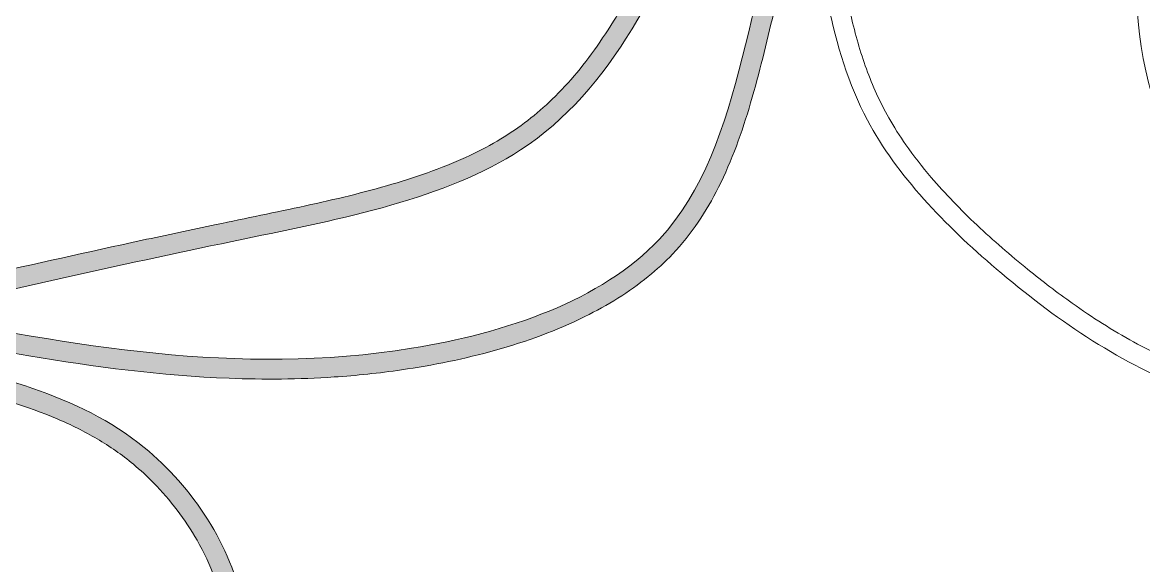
# Model space of a CAD drawing. Header units: millimetres. Extents: x -629 to 509, y -240 to 968.
# Drawn here: x 240.35 to 248.01, y -220.8 to -217.09 of the extents above; entities that cross this region are included whole.
import ezdxf

# ---------------------------------------------------------------- set-up
doc = ezdxf.new("R2010")
doc.units = ezdxf.units.MM

# ---------------------------------------------------------------- blocks, each defined once
blk = doc.blocks.new('A$C44f65689')
at = {"lineweight": 0, "transparency": 33554687}
h = blk.add_hatch(color=254, dxfattribs=at)
edge = h.paths.add_edge_path()
edge.add_spline(control_points=[(33.58242418333094, 21.39219839561928), (33.75167717274218, 21.43069643558055), (33.92100951274443, 21.4692014244897), (34.45099675878083, 21.58909522331714), (34.81386050876182, 21.6702914713719), (35.35198359664474, 21.7868490806918), (35.52080257900781, 21.82288719428606), (35.7924203970054, 21.87978849185537), (35.89403789838371, 21.90073641980643), (36.09741309686689, 21.94276055754244), (36.19914516027967, 21.96394550145623), (36.50209641679322, 22.03002554357999), (36.70108398040321, 22.07747813213836), (37.07998823805866, 22.18925138057283), (37.25985733696035, 22.25359628809519), (37.49722683700139, 22.36540010059843), (37.56756690701042, 22.4026279987197), (37.69890044005916, 22.48180805529181), (37.75996827157525, 22.52365152419633), (37.87667307420844, 22.6139567200048), (37.93222349616082, 22.66229503119984), (38.10353639443912, 22.82811913836985), (38.21043323560826, 22.95829096449369), (38.41119832213991, 23.25023540748179), (38.50499153991751, 23.411978733669), (38.68807283195048, 23.76487602342194), (38.77735382147904, 23.95599418748451), (38.90010305973084, 24.22974206579737), (38.93149367233337, 24.30066252959795), (38.99940541406687, 24.45500373185632), (39.03628552540414, 24.5389565681321), (39.10930307849441, 24.70810175384076), (39.14540126987487, 24.79340265048494), (39.23784319671205, 25.02198927081599), (39.29100749310129, 25.16483546126846), (39.3752331560475, 25.4384444974762), (39.40618182822283, 25.56924515045693), (39.42978518971023, 25.76110948456289), (39.43249801000167, 25.82978094852978), (39.42421058913288, 25.95406783021507), (39.4132639761786, 26.00953651441113), (39.38275019022041, 26.09397568429494), (39.36624823316134, 26.12615397966919), (39.32509492536593, 26.18482306827126), (39.30042333146122, 26.21142451442255), (39.25619894238508, 26.24693944347882), (39.24130264493016, 26.25749714005951), (39.20853114732319, 26.27790926540865), (39.19076017888602, 26.28769518030685), (39.12384546311915, 26.3201694451668), (39.06859741183308, 26.33937493790153), (38.9531033209185, 26.36546730364216), (38.89286353643939, 26.37237371576838), (38.80712520261824, 26.37213128746543), (38.77986650129361, 26.37044211257352), (38.73510299941091, 26.3648063899377), (38.7170853397468, 26.36165703095002), (38.68103619071036, 26.35368182862793), (38.66311437078531, 26.34887745679452), (38.60941135140484, 26.33217633331832), (38.57367647286475, 26.3179757295943), (38.46727226992635, 26.26857262385919), (38.39589661201063, 26.22611418069436), (38.30911414190342, 26.17235158337143), (38.29644918020841, 26.16446134627812), (38.283687700234, 26.15651080859652)], knot_values=[0.7745241271490635, 0.7745241271490635, 0.7745241271490635, 0.7745241271490635, 13.87900228218035, 13.87900228218035, 41.63700684654106, 41.63700684654106, 54.14700963101338, 54.14700963101338, 61.51518677768562, 61.51518677768562, 68.88336392435787, 68.88336392435787, 83.61971821770236, 83.61971821770236, 98.35607251104685, 98.35607251104685, 104.9762242300353, 104.9762242300353, 111.4136723991111, 111.4136723991111, 117.8511205681868, 117.8511205681868, 132.1169761837619, 132.1169761837619, 146.3828317993369, 146.3828317993369, 160.648687414912, 160.648687414912, 165.4931758953022, 165.4931758953022, 170.9778484865774, 170.9778484865774, 176.4625210778526, 176.4625210778526, 185.7212830056276, 185.7212830056276, 194.9800449334026, 194.9800449334026, 200.7395733801151, 200.7395733801151, 206.4991018268276, 206.4991018268276, 210.757515015627, 210.757515015627, 215.0159282044264, 215.0159282044264, 216.9293424231776, 216.9293424231776, 218.8427566419289, 218.8427566419289, 223.7083919494439, 223.7083919494439, 228.5740272569588, 228.5740272569588, 230.9069582571001, 230.9069582571001, 232.5575269964771, 232.5575269964771, 234.2080957358541, 234.2080957358541, 237.5092332146082, 237.5092332146082, 243.9580949503671, 243.9580949503671, 245.0515385297063, 245.0515385297063, 245.0515385297063, 245.0515385297063], degree=3, periodic=0)
edge.add_line((38.283687700234, 26.15651080859652), (38.21214170563627, 26.27134991605043))
edge.add_spline(control_points=[(38.21214170547529, 26.27134991539469), (38.37155845554872, 26.37066825927331), (38.71062101968329, 26.58190786922977), (39.93857131143596, 26.29119752634551), (38.985486236177, 24.05701898683082), (38.12953493603283, 22.20099049771806), (35.71337055750911, 21.73814975107734), (34.33079706128711, 21.42366624344367), (33.58242418488072, 21.25343953980018)], knot_values=[0, 0, 0, 0, 13.65932688933091, 29.05194327490761, 77.76876440348846, 138.0005407180464, 187.105929392396, 245.0515385297063, 245.0515385297063, 245.0515385297063, 245.0515385297063], degree=3, periodic=0)
edge.add_line((33.58242418488072, 21.25343953980018), (33.5824241850658, 21.39219839606402))
h = blk.add_hatch(color=254, dxfattribs=at)
edge = h.paths.add_edge_path()
edge.add_line((33.58242418488072, 21.25343953980018), (33.58242418525089, 21.11564934236821))
edge.add_spline(control_points=[(33.58242418488072, 21.11564934266561), (33.85718859704531, 21.06272556675457), (34.13294367655391, 21.00979340756884), (34.8605570820194, 20.88696023787042), (35.3157493193965, 20.82681736863605), (36.01643850871125, 20.79974873245782), (36.2548679414611, 20.80152897251673), (36.64851680275007, 20.8279177354675), (36.80201529713696, 20.84387142861896), (37.0633373052695, 20.8819832083086), (37.17071071656738, 20.90065360940525), (37.38537090190476, 20.9450394743776), (37.49254916628416, 20.97075401581287), (37.81006807788418, 21.05974085272327), (38.01641902180728, 21.13478985537085), (38.36372139545557, 21.3067443069317), (38.50975607594074, 21.39703274811335), (38.69919586666612, 21.55111503804755), (38.7550291725027, 21.60239193571623), (38.87155514558373, 21.725148708711), (38.92941331692811, 21.79790873874253), (39.033310583792, 21.95041456450007), (39.07942787619623, 22.03021920956188), (39.2122687524182, 22.29449521220749), (39.28116917296467, 22.48921242869846), (39.39892755552347, 22.89071346844093), (39.4477684187512, 23.09763506330045), (39.5475697373966, 23.51105726088053), (39.59851532074009, 23.71754582394123), (39.69417505641997, 24.02499657596172), (39.73097170432612, 24.13082849420106), (39.8023085434059, 24.30743459261475), (39.83456371160565, 24.37956296909805), (39.90504783340504, 24.5207869731289), (39.94315614172029, 24.58984472740712), (40.06547147866314, 24.79116985810787), (40.15767557331111, 24.91757959855612), (40.34042783888373, 25.12630546248919), (40.42784680017058, 25.21242152918375), (40.59791792210154, 25.35524113954079), (40.67914996536848, 25.41444164813537), (40.82342466505571, 25.50402865613477), (40.88500641962111, 25.53780138171668), (41.01092066427265, 25.59775615943499), (41.07561147590678, 25.62413707912992), (41.30693857832949, 25.705047180782), (41.48208927341494, 25.7429979077674), (41.84661995132984, 25.79142710436417), (42.03591233428534, 25.80188495553511), (42.42113357528325, 25.80844395626581), (42.61703478594819, 25.80456051338705), (42.90559647258334, 25.79867769588008), (42.99854124721088, 25.79677104652955), (43.18330388208443, 25.7944657710891), (43.27482722135602, 25.79399686754777), (43.45678037270119, 25.7939010399682), (43.54720852871952, 25.79427447975694), (43.63733077832268, 25.79480833781735)], knot_values=[0.6461580680801546, 0.6461580680801546, 0.6461580680801546, 0.6461580680801546, 21.45479789196638, 21.45479789196638, 55.15271753344817, 55.15271753344817, 72.26532692206275, 72.26532692206275, 83.07112840900795, 83.07112840900795, 90.51687257752101, 90.51687257752101, 97.96261674603407, 97.96261674603407, 112.8541050830602, 112.8541050830602, 124.9793082243575, 124.9793082243575, 130.4720305599364, 130.4720305599364, 137.2974250810933, 137.2974250810933, 144.1228196022501, 144.1228196022501, 159.1643611865532, 159.1643611865532, 174.2059027708562, 174.2059027708562, 189.2474443551593, 189.2474443551593, 197.3746427352723, 197.3746427352723, 203.2088291010777, 203.2088291010777, 209.0430154668831, 209.0430154668831, 220.711388198494, 220.711388198494, 230.1243593921866, 230.1243593921866, 238.0549608732645, 238.0549608732645, 243.7209598978692, 243.7209598978692, 249.386958922474, 249.386958922474, 263.4869699806436, 263.4869699806436, 277.5869810388132, 277.5869810388132, 291.6869920969828, 291.6869920969828, 298.3847528352711, 298.3847528352711, 305.0825135735593, 305.0825135735593, 311.7858297487566, 311.7858297487566, 311.7858297487566, 311.7858297487566], degree=3, periodic=0)
edge.add_line((43.63733077832268, 25.79480833781735), (43.63499389184273, 25.93009990072687))
edge.add_spline(control_points=[(43.63499389132068, 25.93009990108975), (43.4478635003191, 25.92899541200176), (42.52810215254823, 25.92702371967834), (40.90655885787993, 26.04176579464501), (39.27388917037052, 24.19804972518477), (39.34014834280998, 21.67985229552641), (36.43333537884774, 20.70425590337299), (34.70685080464892, 21.0368362652166), (33.58242418488072, 21.25343953980018)], knot_values=[0, 0, 0, 0, 13.94361430568784, 68.25335162635707, 110.7329929612323, 180.9675987233705, 226.5730959240716, 311.7476788854763, 311.7476788854763, 311.7476788854763, 311.7476788854763], degree=3, periodic=0)
h = blk.add_hatch(color=254, dxfattribs=at)
edge = h.paths.add_edge_path()
edge.add_line((33.5824241841654, 20.96082753528162), (33.5824241841654, 20.82231230699698))
edge.add_spline(control_points=[(33.5824241841654, 20.82231230629485), (33.70582691296141, 20.79525131643776), (33.82825716348708, 20.76819568384644), (34.17859691782979, 20.68282382906499), (34.40043733235399, 20.61845510781813), (34.6999967063287, 20.49129222262899), (34.79095614024192, 20.44638739193442), (34.96457780476686, 20.34425908673756), (35.04718205305136, 20.28709450090945), (35.17321070583858, 20.18240543688307), (35.21957797666602, 20.13963587487751), (35.37818744298039, 19.97780676640058), (35.47942679425279, 19.84439093888749), (35.60769947203272, 19.61974127210168), (35.64813482781466, 19.53380713976411), (35.6962494753223, 19.40356322516026), (35.71020099934213, 19.35992551268145), (35.73364757248038, 19.27266951311639), (35.74310573848362, 19.22916173065686), (35.76414422031468, 19.10189258874424), (35.76984945698797, 19.01771433223302), (35.76565211030066, 18.77877710498387), (35.73919455691367, 18.62215947497906), (35.64918439920967, 18.30498175157071), (35.58562630578155, 18.14456445730729), (35.4428399945121, 17.84238085831156), (35.36640180917794, 17.70067645586504), (35.20367690642871, 17.41892103255804), (35.11742280908612, 17.27875630558491), (34.96604701050347, 17.03667067898322), (34.90082370587407, 16.93393077696373), (34.75264773150485, 16.70175309456362), (34.66976731761571, 16.57276938594395), (34.38987296982879, 16.13294018662918), (34.19837556048452, 15.82473065007752), (33.85662963708438, 15.19603661931568), (33.7063589989769, 14.87546985209837), (33.54612374564232, 14.40673683584691), (33.50625141831443, 14.27142093170686), (33.43955504735533, 13.99506106437229), (33.4128787279945, 13.85385220349826), (33.37147535380001, 13.55283882511639), (33.35810110219592, 13.39254960835978), (33.33857312019865, 12.77278071010959), (33.3902498043397, 12.30201813424582), (33.62524390717618, 11.37920811570665), (33.80859891327447, 10.92711776937039), (34.30771681042717, 10.08709424484777), (34.62356743844549, 9.699147463927595), (35.16686280604409, 9.227070706973329), (35.33971535285519, 9.097037657866615), (35.61654655512376, 8.919599349389038), (35.71174805732772, 8.863388473877869), (35.90797034331382, 8.75728719962671), (36.00908968611776, 8.707381382831493), (36.24585462626038, 8.601321848521813), (36.38299168869054, 8.547347003350744), (36.83002485092703, 8.39316415298935), (37.14946857865863, 8.315291948924362), (37.77782686801976, 8.221604508529246), (38.0866957106212, 8.205724615225783), (38.51477642508536, 8.234185249457816), (38.6506424960715, 8.252049225935927), (38.90799072655255, 8.306237960944138), (39.02949703188943, 8.342549465308814), (39.25411792620235, 8.435924563059864), (39.35730406209024, 8.49302258528268), (39.49091824933095, 8.594136886725657), (39.53072177442101, 8.628818026194942), (39.60427403446312, 8.703526240716648), (39.63805949409999, 8.743688807855044), (39.712395570002, 8.848325587640367), (39.74887051375919, 8.91527935946987), (39.8157544573167, 9.076044122586147), (39.84164795371117, 9.172066975484533), (39.87780223210876, 9.395154588589769), (39.8833814214093, 9.524435819992952), (39.87100256105469, 9.829680071482919), (39.84640897782839, 10.00904103411221), (39.76391763611838, 10.42222211707621), (39.69990338202507, 10.65945780933861), (39.51569319602078, 11.25890409816338), (39.38314561828184, 11.62832467521229), (39.20290408774491, 12.14379879010675)], knot_values=[0, 0, 0, 0, 9.073057945925257, 9.073057945925257, 26.44567447676138, 26.44567447676138, 34.45252759541052, 34.45252759541052, 42.45938071405965, 42.45938071405965, 47.35713095074181, 47.35713095074181, 59.94805723818672, 59.94805723818672, 67.34855939598754, 67.34855939598754, 71.04881047488794, 71.04881047488794, 74.74906155378835, 74.74906155378835, 81.85335676903861, 81.85335676903861, 94.73450696495075, 94.73450696495075, 107.6156571608629, 107.6156571608629, 118.9684716686548, 118.9684716686548, 130.3212861764467, 130.3212861764467, 138.8381669254693, 138.8381669254693, 149.704568109084, 149.704568109084, 176.0471697259053, 176.0471697259053, 202.3897713427266, 202.3897713427266, 212.8188996798059, 212.8188996798059, 223.2480280168851, 223.2480280168851, 234.7228650798959, 234.7228650798959, 267.1749219031595, 267.1749219031595, 299.6269787264232, 299.6269787264232, 332.0790355496869, 332.0790355496869, 345.7552890915074, 345.7552890915074, 352.5934158624177, 352.5934158624177, 359.431542633328, 359.431542633328, 368.1982376255976, 368.1982376255976, 387.4997481471572, 387.4997481471572, 406.8012586687167, 406.8012586687167, 416.2971848494099, 416.2971848494099, 425.793111030103, 425.793111030103, 435.2890372107961, 435.2890372107961, 439.7058859138722, 439.7058859138722, 444.1227346169483, 444.1227346169483, 450.6038820537493, 450.6038820537493, 458.901648507263, 458.901648507263, 469.046633346315, 469.046633346315, 481.8780613937013, 481.8780613937013, 497.4828885742346, 497.4828885742346, 520.2826032805101, 520.2826032805101, 520.2826032805101, 520.2826032805101], degree=3, periodic=0)
edge.add_line((39.20290408774491, 12.14379879010675), (39.12391171853852, 11.9503684589822))
edge.add_spline(control_points=[(39.12391171904602, 11.95036845840013), (39.57363411601574, 10.69635427511684), (40.51583020087293, 8.069117425332017), (34.53580711170235, 8.387723992238072), (32.67195655294455, 13.5963131715157), (34.9654221164804, 16.65418582523716), (36.2474582116227, 18.9664077888824), (35.17620661719849, 20.61154787553323), (34.16471118732517, 20.83321852029393), (33.5824241841654, 20.96082753528162)], knot_values=[0, 0, 0, 0, 77.75284976528478, 162.8970028508391, 304.1183109576378, 392.2852581126454, 446.7097837307556, 478.2300157750214, 520.9920404752056, 520.9920404752056, 520.9920404752056, 520.9920404752056], degree=3, periodic=0)
for points, knots in [([(43.63499389120153, 25.93009990085147), (43.44786350008127, 25.92899541176347), (42.52810215254823, 25.92702371944005), (40.90655885764164, 26.04176579464501), (39.27388917037052, 24.19804972494648), (39.34014834257169, 21.67985229528903), (36.433335378609, 20.7042559031347), (34.70685080464892, 21.0368362649774), (33.58242418488072, 21.25343953956189), (34.33079706241944, 21.42366624307714), (35.71337055721398, 21.73814975183495), (38.12953493669039, 22.20099049661575), (38.98548623672724, 24.05701898722645), (39.93857131103579, 26.29119752592441), (38.71062101963827, 26.58190787037665), (38.37155845604531, 26.37066825932515), (38.21214170547529, 26.2713499151564), (38.52862392752587, 26.52182489904998), (39.02348466928589, 26.91347481707225), (39.85192331632589, 28.15650363348276), (38.12156979050116, 29.19224433422414), (37.47240656832292, 30.13958132194283), (37.19436487122567, 30.5453331803178), (38.05209471779909, 30.06867876578462), (39.49551618810284, 29.26654599798939), (41.65134339632124, 29.85200102364842), (43.17397666678409, 31.55559391240194), (44.19377489994469, 30.09725892060896), (43.94466364153078, 28.75827362070367), (42.63183337309721, 28.2298179141303), (42.49708969218574, 26.99225451239135), (43.00773605200112, 26.30845662573619), (43.44607947328524, 26.41311150232786), (43.66431597550928, 26.46521565879402)], [0, 0, 0, 0, 13.94361430568784, 68.25335162635707, 110.7329929612323, 180.9675987233705, 226.5730959240716, 311.7476788854763, 311.7476788854763, 311.7476788854763, 1485.787257959601, 2480.714583733887, 3701.074338523816, 4688.128872328289, 4999.999627420229, 5276.752096836357, 5276.752096836357, 5276.752096836357, 5895.058581226259, 6243.553971259014, 7279.544579030551, 8055.701625426929, 8055.701625426929, 8055.701625426929, 9450.772834529806, 10403.3822428921, 11356.70496327843, 11986.26610044861, 12398.13226005062, 13283.85383378062, 13759.04338873042, 14071.06210283628, 14380.42935528843, 14380.42935528843, 14380.42935528843, 14380.42935528843]), ([(33.58242418333094, 21.39219839561837), (33.75167717250389, 21.43069643534226), (33.92100951262529, 21.4692014242496), (34.45099675866169, 21.58909522307885), (34.81386050876182, 21.67029147113362), (35.35198359664474, 21.7868490806918), (35.52080257876906, 21.82288719428606), (35.79242039676711, 21.87978849161617), (35.89403789838371, 21.90073641980643), (36.09741309686689, 21.94276055754244), (36.19914516016053, 21.96394550145623), (36.50209641679322, 22.0300255433417), (36.70108398040321, 22.07747813190007), (37.07998823805866, 22.18925138033455), (37.25985733684121, 22.25359628809519), (37.49722683700139, 22.36540010036014), (37.56756690689127, 22.40262799848141), (37.69890044005916, 22.48180805505171), (37.75996827157525, 22.52365152395623), (37.87667307408839, 22.6139567200048), (37.93222349604167, 22.66229503119984), (38.10353639431997, 22.82811913836985), (38.21043323560826, 22.9582909642554), (38.41119832213991, 23.2502354072435), (38.50499153991751, 23.411978733669), (38.68807283195048, 23.76487602318183), (38.77735382135899, 23.95599418724532), (38.90010305973084, 24.22974206555909), (38.93149367209463, 24.30066252935784), (38.99940541382904, 24.45500373161803), (39.03628552540414, 24.53895656789199), (39.10930307825612, 24.70810175360247), (39.14540126963658, 24.79340265024666), (39.23784319671205, 25.0219892705777), (39.29100749298124, 25.16483546126846), (39.37523315580876, 25.4384444974762), (39.40618182822283, 25.56924515021864), (39.42978518971023, 25.7611094843246), (39.43249801000167, 25.82978094829149), (39.42421058913288, 25.95406782997679), (39.41326397594031, 26.00953651417284), (39.38275018998212, 26.09397568429494), (39.3662482330422, 26.1261539794309), (39.32509492512764, 26.18482306803298), (39.30042333146122, 26.21142451442255), (39.25619894226594, 26.24693944324053), (39.24130264493016, 26.25749714005951), (39.20853114732319, 26.27790926540865), (39.19076017888602, 26.28769518030685), (39.12384546311915, 26.32016944492852), (39.06859741183308, 26.33937493790153), (38.9531033209185, 26.36546730364216), (38.89286353632025, 26.37237371576838), (38.8071252023795, 26.37213128722714), (38.77986650117447, 26.37044211233614), (38.73510299941091, 26.3648063899377), (38.71708533950851, 26.36165703071173), (38.68103619059121, 26.35368182838965), (38.66311437066616, 26.34887745655532), (38.60941135128525, 26.33217633308004), (38.573676472626, 26.31797572935601), (38.46727226992635, 26.26857262362), (38.39589661189194, 26.22611418045516), (38.30911414178428, 26.17235158313314), (38.29644918020841, 26.16446134603984), (38.28368770011485, 26.15651080835823)], [0.7745241271490635, 0.7745241271490635, 0.7745241271490635, 0.7745241271490635, 13.87900228218035, 13.87900228218035, 41.63700684654106, 41.63700684654106, 54.14700963101338, 54.14700963101338, 61.51518677768562, 61.51518677768562, 68.88336392435787, 68.88336392435787, 83.61971821770236, 83.61971821770236, 98.35607251104685, 98.35607251104685, 104.9762242300353, 104.9762242300353, 111.4136723991111, 111.4136723991111, 117.8511205681868, 117.8511205681868, 132.1169761837619, 132.1169761837619, 146.3828317993369, 146.3828317993369, 160.648687414912, 160.648687414912, 165.4931758953022, 165.4931758953022, 170.9778484865774, 170.9778484865774, 176.4625210778526, 176.4625210778526, 185.7212830056276, 185.7212830056276, 194.9800449334026, 194.9800449334026, 200.7395733801151, 200.7395733801151, 206.4991018268276, 206.4991018268276, 210.757515015627, 210.757515015627, 215.0159282044264, 215.0159282044264, 216.9293424231776, 216.9293424231776, 218.8427566419289, 218.8427566419289, 223.7083919494439, 223.7083919494439, 228.5740272569588, 228.5740272569588, 230.9069582571001, 230.9069582571001, 232.5575269964771, 232.5575269964771, 234.2080957358541, 234.2080957358541, 237.5092332146082, 237.5092332146082, 243.9580949503671, 243.9580949503671, 245.0515385297063, 245.0515385297063, 245.0515385297063, 245.0515385297063]), ([(38.22021002884895, 25.84334523952975), (38.61389391250651, 25.80056539257338), (39.50807974148921, 25.70339826304961), (39.77391756649359, 24.08648180843237), (39.91763908276408, 22.62460798097572), (41.03672779110349, 21.47471358270058), (42.47158052658671, 20.49336016476308), (43.76423726296235, 20.43753834599055), (44.53698270984688, 20.40416826785576), (44.05678960879851, 20.72858411062725), (43.22143671198893, 21.29294397605417), (41.77780209966687, 22.57457655037296), (41.95590208824689, 24.62521710480222), (42.8320598770004, 25.49440755737805), (43.15329851158668, 26.14312491644386), (43.46731591065947, 26.00775336230753), (43.63522221466093, 25.92495804751933)], [0, 0, 0, 0, 539.166783400432, 1224.625434743445, 2095.018414280873, 2766.78304312999, 3527.115521569619, 4657.199581502129, 4657.199581502129, 4657.199581502129, 4700.34474793663, 4732.255719729666, 4795.841030207906, 4818.561899625479, 4829.257714784549, 4840.917780101935, 4840.917780101935, 4840.917780101935, 4840.917780101935]), ([(44.32278929515888, 20.54905644238942), (44.20109223838864, 20.55465816105379), (44.07994967719134, 20.56080837358012), (43.65124008401455, 20.58801085723416), (43.34868413253827, 20.61737533463064), (42.92173580845412, 20.69686274946752), (42.78824188276332, 20.72759632195038), (42.56777692838733, 20.79116318930163), (42.47920692559302, 20.82039323080561), (42.31750644095956, 20.88171811688925), (42.24384989257925, 20.91294355095442), (42.09802870412869, 20.98100226892029), (42.02594573040989, 21.017787615428), (41.81209618242775, 21.13565369833531), (41.67272745784322, 21.22425167001301), (41.43381072290941, 21.39336942089584), (41.33294828458821, 21.47045558560921), (41.17422433837447, 21.59944315708662), (41.1152017873149, 21.64913176191703), (40.99885206862501, 21.75035431660171), (40.94162987025794, 21.80189534104874), (40.77431006690068, 21.95935048140063), (40.66857074829142, 22.0681071888307), (40.51077496000318, 22.25299926818433), (40.45302787061729, 22.32691682113227), (40.35777918621108, 22.46311137927432), (40.3185244239192, 22.52485013617069), (40.25269218691375, 22.64098345507181), (40.22516988404806, 22.69513525737283), (40.17464506884636, 22.80602611387757), (40.15167499788805, 22.86263647068562), (40.08863120075267, 23.03607261956721), (40.05442873855628, 23.15652766622087), (39.96998632045808, 23.52129376567381), (39.93375016792817, 23.77835010517492), (39.88395784410051, 24.14775099981807), (39.87082730480307, 24.24682022751357), (39.84226929124389, 24.44887742389209), (39.82672530766541, 24.55167082441812), (39.78420844729936, 24.7842134417392), (39.7553165611842, 24.91358371389878), (39.67842625685745, 25.16121713341135), (39.63046775611457, 25.27962681854796), (39.53656401809332, 25.43950756348158), (39.50237294395976, 25.48907279623517), (39.43172667892969, 25.57383149446058), (39.39656112762515, 25.61003982890679), (39.33363665410099, 25.66433748162807), (39.30789507635637, 25.68410916651145), (39.25484055729913, 25.72062405980659), (39.22745406433143, 25.73744358600151), (39.14320284172101, 25.78402812708418), (39.08427260204354, 25.80992562831442), (38.96268246015126, 25.85393519176022), (38.90000257416779, 25.87205612624665), (38.69516575857216, 25.92130637086438), (38.54804793270642, 25.94199389327559), (38.34544912882831, 25.96583722175136), (38.28994058009204, 25.97186724055836), (38.23482673009431, 25.97785621298362)], [5.304816431146383, 5.304816431146383, 5.304816431146383, 5.304816431146383, 14.12811930321739, 14.12811930321739, 36.76122839549668, 36.76122839549668, 47.34509590279146, 47.34509590279146, 54.64916676605466, 54.64916676605466, 60.9229569208885, 60.9229569208885, 67.19674707572233, 67.19674707572233, 79.74432738539, 79.74432738539, 89.1854560606883, 89.1854560606883, 94.84895293614939, 94.84895293614939, 100.5124498116105, 100.5124498116105, 111.8394435625327, 111.8394435625327, 119.1232304254203, 119.1232304254203, 124.9884103274205, 124.9884103274205, 129.9831081570439, 129.9831081570439, 134.9778059866673, 134.9778059866673, 144.9672016459142, 144.9672016459142, 164.0704614760237, 164.0704614760237, 170.8923700177959, 170.8923700177959, 177.7142785595682, 177.7142785595682, 186.4166616947777, 186.4166616947777, 195.1190448299872, 195.1190448299872, 199.3203767572029, 199.3203767572029, 202.8307414476714, 202.8307414476714, 205.0699666604079, 205.0699666604079, 207.3091918731443, 207.3091918731443, 211.7876422986171, 211.7876422986171, 216.2660927240899, 216.2660927240899, 226.1341888629837, 226.1341888629837, 229.8595985941664, 229.8595985941664, 229.8595985941664, 229.8595985941664]), ([(33.58242418488072, 21.11564934266561), (33.85718859704531, 21.06272556651628), (34.13294367643385, 21.00979340756793), (34.8605570820194, 20.88696023763213), (35.3157493193965, 20.82681736863605), (36.0164385085921, 20.79974873221772), (36.25486794134196, 20.80152897227662), (36.64851680275007, 20.82791773522921), (36.80201529689822, 20.84387142861896), (37.0633373052695, 20.88198320807032), (37.17071071644824, 20.90065360916514), (37.38537090190476, 20.94503947413931), (37.49254916604633, 20.97075401557458), (37.81006807788418, 21.05974085248499), (38.01641902156945, 21.13478985513256), (38.36372139521637, 21.30674430669341), (38.50975607594074, 21.39703274787325), (38.69919586666612, 21.55111503804755), (38.7550291725027, 21.60239193547795), (38.87155514558373, 21.72514870847271), (38.92941331692811, 21.79790873874253), (39.03331058355371, 21.95041456426178), (39.07942787607709, 22.0302192093236), (39.2122687524182, 22.29449521196738), (39.28116917284552, 22.48921242846017), (39.39892755540433, 22.89071346844093), (39.4477684187512, 23.09763506306216), (39.5475697373966, 23.51105726064224), (39.5985153205018, 23.71754582370294), (39.69417505641997, 24.02499657596172), (39.73097170408784, 24.13082849396277), (39.80230854328676, 24.30743459237646), (39.83456371136691, 24.37956296909805), (39.90504783328589, 24.52078697289061), (39.94315614148201, 24.58984472716701), (40.0654714784244, 24.79116985786958), (40.15767557331111, 24.91757959831784), (40.34042783876458, 25.1263054622509), (40.42784679993184, 25.21242152894546), (40.5979179219824, 25.3552411393025), (40.67914996536848, 25.41444164789709), (40.82342466481742, 25.50402865589648), (40.88500641962111, 25.5378013814784), (41.01092066427265, 25.59775615919488), (41.07561147578764, 25.62413707889072), (41.30693857821035, 25.705047180782), (41.48208927317665, 25.74299790752911), (41.84661995132984, 25.79142710436417), (42.03591233428534, 25.80188495529682), (42.42113357504405, 25.80844395602752), (42.61703478594819, 25.80456051314876), (42.90559647234505, 25.79867769564179), (42.99854124709174, 25.79677104629035), (43.18330388208443, 25.79446577085081), (43.27482722123688, 25.79399686754777), (43.45678037270119, 25.79390103972809), (43.54720852871952, 25.79427447951866), (43.63733077820353, 25.79480833757906)], [0.6461580680801546, 0.6461580680801546, 0.6461580680801546, 0.6461580680801546, 21.45479789196638, 21.45479789196638, 55.15271753344817, 55.15271753344817, 72.26532692206275, 72.26532692206275, 83.07112840900795, 83.07112840900795, 90.51687257752101, 90.51687257752101, 97.96261674603407, 97.96261674603407, 112.8541050830602, 112.8541050830602, 124.9793082243575, 124.9793082243575, 130.4720305599364, 130.4720305599364, 137.2974250810933, 137.2974250810933, 144.1228196022501, 144.1228196022501, 159.1643611865532, 159.1643611865532, 174.2059027708562, 174.2059027708562, 189.2474443551593, 189.2474443551593, 197.3746427352723, 197.3746427352723, 203.2088291010777, 203.2088291010777, 209.0430154668831, 209.0430154668831, 220.711388198494, 220.711388198494, 230.1243593921866, 230.1243593921866, 238.0549608732645, 238.0549608732645, 243.7209598978692, 243.7209598978692, 249.386958922474, 249.386958922474, 263.4869699806436, 263.4869699806436, 277.5869810388132, 277.5869810388132, 291.6869920969828, 291.6869920969828, 298.3847528352711, 298.3847528352711, 305.0825135735593, 305.0825135735593, 311.7858297487566, 311.7858297487566, 311.7858297487566, 311.7858297487566]), ([(39.12391171892688, 11.95036845816184), (39.57363411602245, 10.6963542743219), (40.5158302005616, 8.069117424209118), (34.53580711104337, 8.387723993221663), (32.67195655197452, 13.59631317170004), (34.96542211804521, 16.65418582487116), (36.24745821051238, 18.96640778826376), (35.17620661801027, 20.61154787616777), (34.16471118670793, 20.83321852060271), (33.5824241841654, 20.96082753504333)], [0, 0, 0, 0, 1.575355310434414, 3.300466276163259, 6.161759956445371, 7.948115940092213, 9.050814627938355, 9.689448003924042, 10.5558520382083, 10.5558520382083, 10.5558520382083, 10.5558520382083]), ([(39.20290408750571, 12.14379879010675), (39.38314561804356, 11.62832467521229), (39.51569319578203, 11.25890409816338), (39.69990338202507, 10.65945780933861), (39.76391763611838, 10.42222211683792), (39.8464089775901, 10.00904103387392), (39.87100256093555, 9.829680071482919), (39.8833814214093, 9.524435819992952), (39.87780223210876, 9.395154588351481), (39.84164795347243, 9.172066975244427), (39.81575445707841, 9.076044122585238), (39.74887051375919, 8.915279359231583), (39.71239556988286, 8.84832558740208), (39.63805949409999, 8.743688807616756), (39.60427403446312, 8.703526240476542), (39.53072177418272, 8.628818026194942), (39.49091824933095, 8.594136886725657), (39.35730406185195, 8.49302258528268), (39.25411792620235, 8.435924562821576), (39.02949703165115, 8.342549465068707), (38.90799072643341, 8.30623796070585), (38.6506424960715, 8.25204922569764), (38.51477642496621, 8.234185249457816), (38.0866957106212, 8.205724615225783), (37.77782686801976, 8.221604508290959), (37.14946857865863, 8.315291948924362), (36.83002485092703, 8.39316415298935), (36.38299168845225, 8.547347003350744), (36.24585462602255, 8.601321848283526), (36.00908968611776, 8.707381382831493), (35.90797034319513, 8.757287199387513), (35.71174805732772, 8.863388473639581), (35.61654655488547, 8.91959934915075), (35.33971535261691, 9.097037657628327), (35.16686280580581, 9.227070706735041), (34.62356743844549, 9.699147463689307), (34.30771681042717, 10.08709424460948), (33.80859891303572, 10.9271177691321), (33.62524390705613, 11.37920811546837), (33.3902498043397, 12.30201813424582), (33.33857311996036, 12.77278071010959), (33.35810110219592, 13.39254960812149), (33.37147535356081, 13.55283882511639), (33.4128787279945, 13.85385220325997), (33.43955504735533, 13.99506106437229), (33.50625141807615, 14.27142093146858), (33.54612374540358, 14.40673683560862), (33.7063589989769, 14.87546985186099), (33.85662963708438, 15.1960366190774), (34.19837556024578, 15.82473064983741), (34.38987296958959, 16.13294018662827), (34.66976731761571, 16.57276938570566), (34.75264773150485, 16.70175309432533), (34.90082370575493, 16.93393077672544), (34.96604701038387, 17.03667067874493), (35.11742280896698, 17.27875630534663), (35.20367690642871, 17.41892103255804), (35.36640180917794, 17.70067645562676), (35.4428399945121, 17.84238085831065), (35.58562630554235, 18.144564457069), (35.64918439897093, 18.30498175157071), (35.73919455667539, 18.62215947473896), (35.76565211018197, 18.77877710498387), (35.76984945674923, 19.01771433199473), (35.76414422019508, 19.10189258850595), (35.74310573836357, 19.22916173041857), (35.73364757224118, 19.27266951311639), (35.71020099922208, 19.35992551268145), (35.69624947520316, 19.40356322492016), (35.64813482757683, 19.53380713952583), (35.60769947179352, 19.6197412718634), (35.4794267940145, 19.84439093888658), (35.37818744298039, 19.97780676640058), (35.21957797654687, 20.13963587463922), (35.17321070583858, 20.18240543688307), (35.04718205293221, 20.28709450067117), (34.96457780452766, 20.34425908649927), (34.79095614012277, 20.44638739169613), (34.69999670620956, 20.4912922223907), (34.4004373321157, 20.61845510781813), (34.17859691782979, 20.68282382906499), (33.82825716348708, 20.76819568360815), (33.70582691284227, 20.79525131619948), (33.5824241841654, 20.82231230605657)], [0, 0, 0, 0, 22.79971470627554, 22.79971470627554, 38.40454188680883, 38.40454188680883, 51.23596993419511, 51.23596993419511, 61.38095477324707, 61.38095477324707, 69.67872122676083, 69.67872122676083, 76.15986866356177, 76.15986866356177, 80.5767173666379, 80.5767173666379, 84.99356606971402, 84.99356606971402, 94.48949225040712, 94.48949225040712, 103.9854184311002, 103.9854184311002, 113.4813446117934, 113.4813446117934, 132.7828551333529, 132.7828551333529, 152.0843656549125, 152.0843656549125, 160.8510606471821, 160.8510606471821, 167.6891874180924, 167.6891874180924, 174.5273141890027, 174.5273141890027, 188.2035677308232, 188.2035677308232, 220.6556245540869, 220.6556245540869, 253.1076813773505, 253.1076813773505, 285.5597382006142, 285.5597382006142, 297.034575263625, 297.034575263625, 307.4637036007042, 307.4637036007042, 317.8928319377835, 317.8928319377835, 344.2354335546048, 344.2354335546048, 370.5780351714261, 370.5780351714261, 381.4444363550408, 381.4444363550408, 389.9613171040634, 389.9613171040634, 401.3141316118553, 401.3141316118553, 412.6669461196472, 412.6669461196472, 425.5480963155593, 425.5480963155593, 438.4292465114715, 438.4292465114715, 445.5335417267218, 445.5335417267218, 449.2337928056222, 449.2337928056222, 452.9340438845226, 452.9340438845226, 460.3345460423234, 460.3345460423234, 472.9254723297683, 472.9254723297683, 477.8232225664505, 477.8232225664505, 485.8300756850996, 485.8300756850996, 493.8369288037487, 493.8369288037487, 511.2095453345848, 511.2095453345848, 520.2826032805101, 520.2826032805101, 520.2826032805101, 520.2826032805101])]:
    blk.add_open_spline(points, degree=3, knots=knots, dxfattribs=at)

msp = doc.modelspace()

# ---------------------------------------------------------------- block references
msp.add_blockref('A$C44f65689', (205.9835833573552, -240.3273895817447))

doc.saveas('drawing.dxf')
